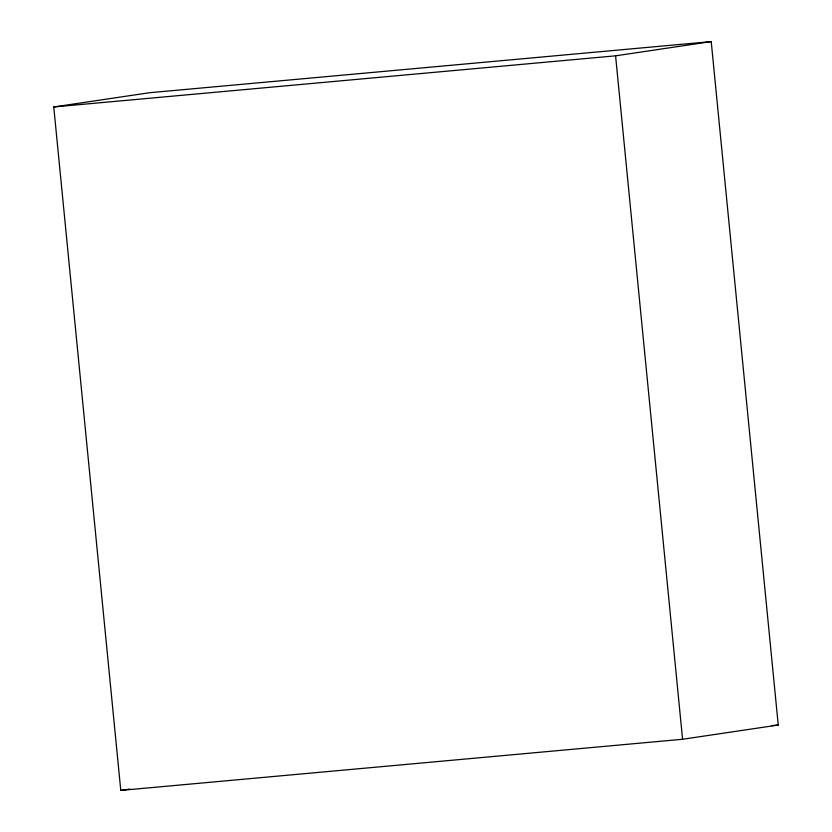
<?xml version="1.0" encoding="UTF-8"?>
<svg xmlns="http://www.w3.org/2000/svg" width="832" height="832" viewBox="0 0 832 832"><rect width="100%" height="100%" fill="white"/><g stroke="black" fill="none" stroke-linecap="round" stroke-linejoin="round"><path stroke-width="1.25" d="M53.758 106.964L149.417 92.737L711.225 41.6L778.242 725.036L682.583 739.263L120.775 790.4L53.758 106.964L615.576 55.827L711.225 41.6M120.775 790.4L129.698 789.069M771.763 725.618L778.242 725.036M615.576 55.827L682.583 739.263"/></g></svg>
